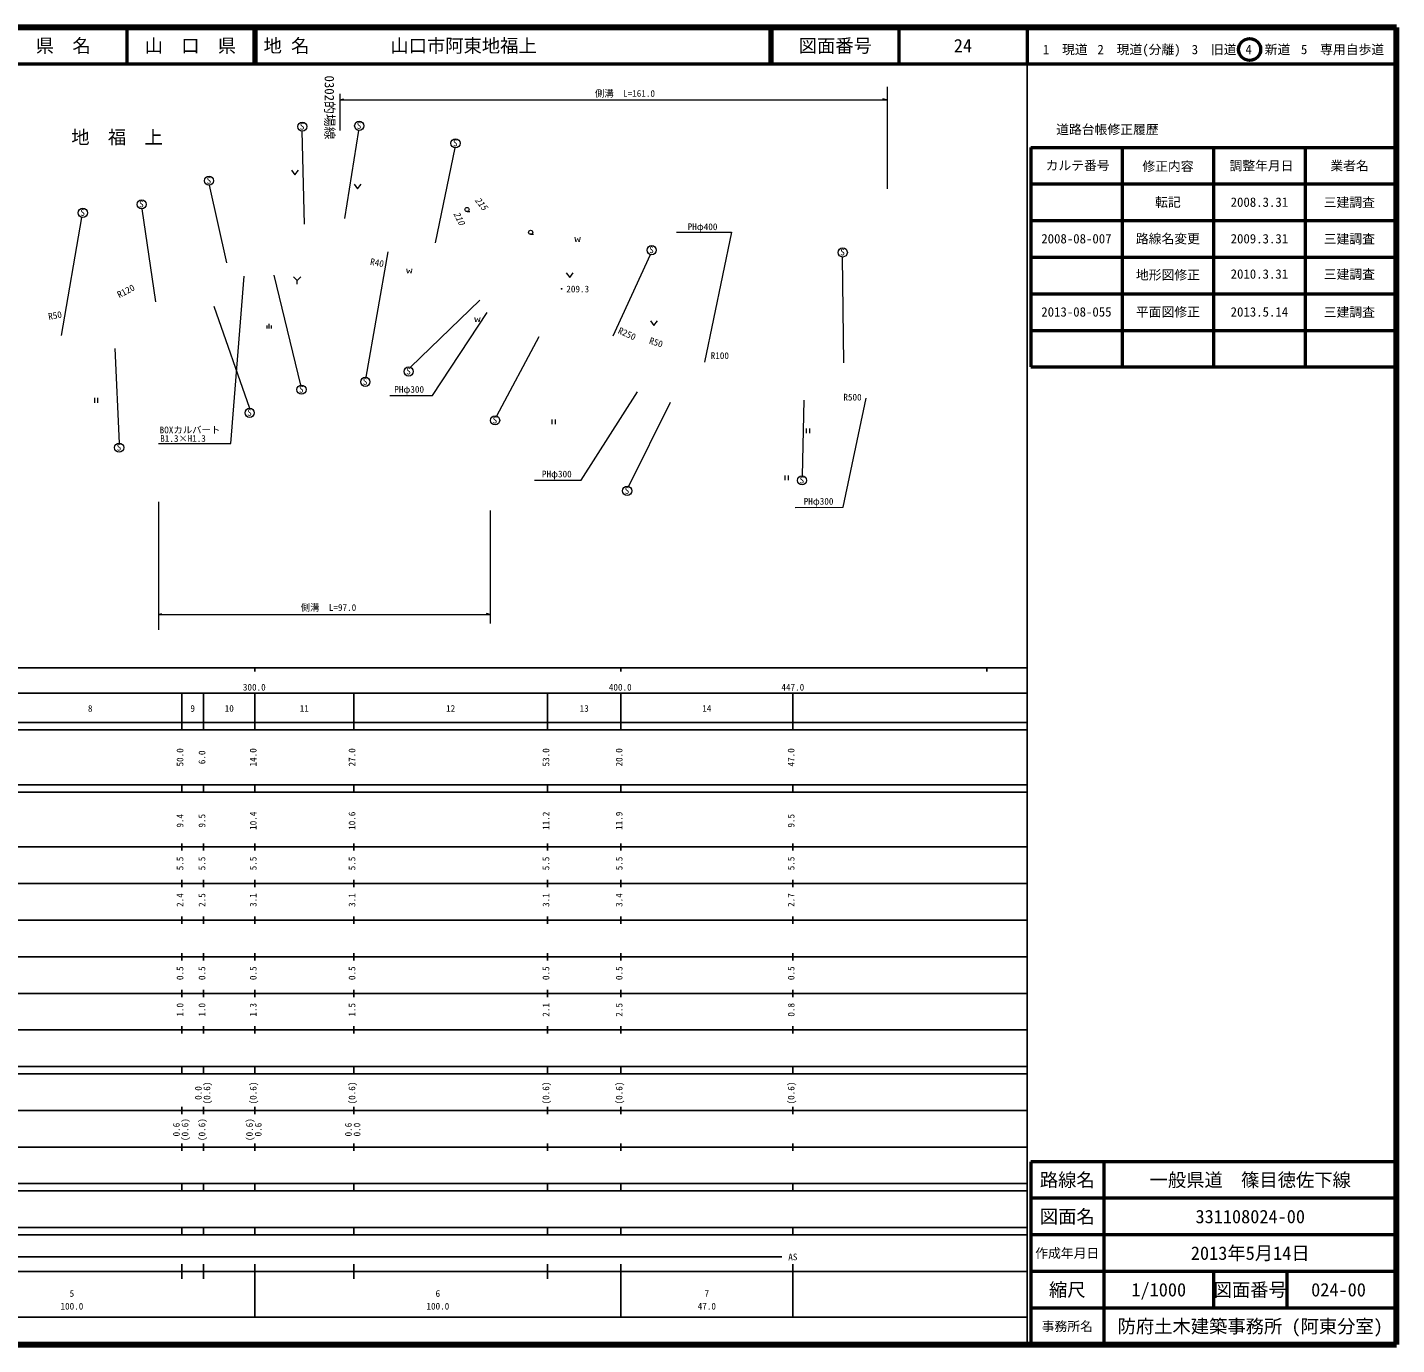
# Model space of a CAD drawing. Units: millimetres on the paper, with parts at other scales. Extents: x 40 to 680, y 20 to 380.
# Drawn here: x 305.8 to 680, y 20 to 380 of the extents above; entities that cross this region are included whole.
import ezdxf
from ezdxf.enums import TextEntityAlignment as Align

# ---------------------------------------------------------------- set-up
doc = ezdxf.new("R2010")
doc.units = ezdxf.units.MM
for name, color, linetype, lineweight in [('M-BGD', 7, 'Continuous', 13), ('M-STR-HTXT', 7, 'Continuous', 13), ('M-TTL', 2, 'Continuous', 140), ('M-TTL-BAND', 7, 'Continuous', 25), ('M-TTL-FRAM', 2, 'Continuous', 50), ('M-TTL-LINE', 7, 'Continuous', 50)]:
    doc.layers.add(name, color=color, linetype=linetype, lineweight=lineweight)
doc.layers.add('M-BMK-HTXT', color=7, linetype='Continuous')
doc.layers.add('M-TTL-TXT', color=7, linetype='Continuous')
doc.styles.add('ＭＳ ゴシック', font='')
doc.styles.get('ＭＳ ゴシック').set_extended_font_data('MS Gothic')

msp = doc.modelspace()

# ---------------------------------------------------------------- linework, layer by layer
at = {"layer": 'M-BGD'}
for p, q in [((392.591, 327.781), (396.371, 351.84)), ((381.579, 326.232), (380.967, 351.637)), ((417.317, 321.139), (422.761, 347.078)), ((378.001, 340.973), (378.957, 339.699)), ((378.957, 339.699), (379.912, 340.973)), ((360.296, 315.678), (355.596, 336.859)), ((395.103, 337.142), (396.058, 335.868)), ((396.058, 335.868), (397.014, 337.142)), ((340.89, 304.987), (337.2, 330.397)), ((425.974, 329.663), (426.724, 329.663)), ((315.113, 295.813), (320.73, 328.084)), ((443.354, 323.443), (444.104, 323.443)), ((404.297, 318.638), (398.35, 284.361)), ((465.881, 295.741), (476.104, 317.914)), ((528.947, 288.341), (528.582, 317.241)), ((373.217, 312.259), (380.439, 282.206)), ((379.553, 310.79), (378.553, 311.79)), ((379.553, 310.79), (380.553, 311.79)), ((379.553, 309.79), (379.553, 310.79)), ((453.111, 312.926), (454.067, 311.652)), ((454.067, 311.652), (455.022, 312.926)), ((356.755, 303.844), (366.57, 275.906)), ((429.479, 305.481), (410.49, 287.127)), ((476.096, 299.792), (477.051, 298.518)), ((477.051, 298.518), (478.007, 299.792)), ((371.322, 297.738), (371.322, 298.488)), ((371.947, 297.738), (371.947, 298.988)), ((372.572, 297.738), (372.572, 298.488)), ((329.718, 292.218), (330.909, 266.408)), ((445.641, 295.382), (433.989, 273.787)), ((324.142, 278.734), (324.142, 277.434)), ((325.117, 277.434), (325.117, 278.734)), ((481.513, 277.439), (470.096, 254.534)), ((518.055, 278.114), (517.547, 257.44)), ((449.188, 272.851), (449.188, 271.551)), ((450.163, 271.551), (450.163, 272.851)), ((518.689, 270.389), (518.689, 269.089)), ((519.664, 269.089), (519.664, 270.389)), ((512.806, 257.528), (512.806, 256.228)), ((513.781, 256.228), (513.781, 257.528))]:
    msp.add_line(p, q, dxfattribs=at)
for centre, radius in [((380.957, 352.887), 1.25), ((396.513, 353.082), 1.25), ((422.817, 348.327), 1.25), ((355.484, 338.104), 1.25), ((320.975, 329.31), 1.25), ((337.044, 331.637), 1.25), ((425.974, 330.225), 0.562), ((443.354, 324.006), 0.562), ((476.419, 319.124), 1.25), ((528.653, 318.489), 1.25), ((398.174, 283.124), 1.25), ((410.046, 285.958), 1.25), ((380.752, 280.996), 1.25), ((366.57, 274.656), 1.25), ((433.649, 272.584), 1.25), ((330.909, 265.158), 1.25), ((469.728, 253.339), 1.25), ((517.528, 256.19), 1.25)]:
    msp.add_circle(centre, radius, dxfattribs=at)
at = {"layer": 'M-STR-HTXT'}
for p, q in [((540.766, 363.759), (540.766, 335.9)), ((391.288, 351.8), (391.288, 361.871)), ((391.288, 360.212), (392.288, 360.462)), ((391.288, 360.212), (540.582, 360.212)), ((540.582, 360.212), (539.582, 360.462)), ((341.62, 250.363), (341.62, 215.31)), ((432.306, 248.001), (432.306, 217.11)), ((341.62, 219.584), (342.62, 219.834)), ((341.62, 219.584), (432.306, 219.584)), ((432.306, 219.584), (431.306, 219.834))]:
    msp.add_line(p, q, dxfattribs=at)
for points in [[(483.185, 324.015), (498.274, 324.015), (490.876, 288.514)], [(341.654, 266.31), (361.473, 266.314), (365.039, 312.027)], [(404.882, 279.364), (416.526, 279.384), (431.518, 302.097)], [(444.445, 256.253), (457.157, 256.233), (472.516, 280.408)], [(515.664, 248.825), (528.798, 248.865), (535.04, 278.698)]]:
    msp.add_lwpolyline(points, dxfattribs=at)
at = {"layer": 'M-TTL'}
for p, q in [((680, 380), (40, 380)), ((680, 20), (680, 380)), ((40, 20), (680, 20))]:
    msp.add_line(p, q, dxfattribs=at)
at = {"layer": 'M-TTL-BAND'}
for p, q in [((579, 20), (579, 370)), ((40, 205), (579, 205)), ((368, 205), (368, 204)), ((468, 205), (468, 204)), ((568, 205), (568, 204)), ((68, 198), (579, 198)), ((348, 188), (348, 198)), ((354, 188), (354, 198)), ((368, 188), (368, 198)), ((395, 188), (395, 198)), ((448, 188), (448, 198)), ((468, 188), (468, 198)), ((515, 188), (515, 198)), ((40, 190), (579, 190)), ((40, 188), (579, 188)), ((40, 173), (579, 173)), ((348, 171), (348, 173)), ((354, 171), (354, 173)), ((368, 171), (368, 173)), ((395, 171), (395, 173)), ((448, 171), (448, 173)), ((468, 171), (468, 173)), ((515, 171), (515, 173)), ((40, 171), (579, 171)), ((40, 156), (579, 156)), ((348, 155), (348, 157)), ((354, 155), (354, 157)), ((368, 155), (368, 157)), ((395, 155), (395, 157)), ((448, 155), (448, 157)), ((468, 155), (468, 157)), ((515, 155), (515, 157)), ((46, 146), (579, 146)), ((348, 145), (348, 147)), ((354, 145), (354, 147)), ((368, 145), (368, 147)), ((395, 145), (395, 147)), ((448, 145), (448, 147)), ((468, 145), (468, 147)), ((515, 145), (515, 147)), ((52, 136), (579, 136)), ((348, 135), (348, 137)), ((354, 135), (354, 137)), ((368, 135), (368, 137)), ((395, 135), (395, 137)), ((448, 135), (448, 137)), ((468, 135), (468, 137)), ((515, 135), (515, 137)), ((46, 126), (579, 126)), ((348, 125), (348, 127)), ((354, 125), (354, 127)), ((368, 125), (368, 127)), ((395, 125), (395, 127)), ((448, 125), (448, 127)), ((468, 125), (468, 127)), ((515, 125), (515, 127)), ((52, 116), (579, 116)), ((348, 115), (348, 117)), ((354, 115), (354, 117)), ((368, 115), (368, 117)), ((395, 115), (395, 117)), ((448, 115), (448, 117)), ((468, 115), (468, 117)), ((515, 115), (515, 117)), ((46, 106), (579, 106)), ((348, 105), (348, 107)), ((354, 105), (354, 107)), ((368, 105), (368, 107)), ((395, 105), (395, 107)), ((448, 105), (448, 107)), ((468, 105), (468, 107)), ((515, 105), (515, 107)), ((40, 96), (579, 96)), ((40, 94), (579, 94)), ((348, 94), (348, 96)), ((354, 94), (354, 96)), ((368, 94), (368, 96)), ((395, 94), (395, 96)), ((448, 94), (448, 96)), ((468, 94), (468, 96)), ((515, 94), (515, 96)), ((49, 84), (579, 84)), ((348, 83), (348, 85)), ((354, 83), (354, 85)), ((368, 83), (368, 85)), ((395, 83), (395, 85)), ((448, 83), (448, 85)), ((468, 83), (468, 85)), ((515, 83), (515, 85)), ((348, 73), (348, 75)), ((354, 73), (354, 75)), ((368, 73), (368, 75)), ((395, 73), (395, 75)), ((448, 73), (448, 75)), ((468, 73), (468, 75)), ((515, 73), (515, 75)), ((40, 74), (579, 74)), ((40, 64), (579, 64)), ((348, 62), (348, 64)), ((354, 62), (354, 64)), ((368, 62), (368, 64)), ((395, 62), (395, 64)), ((448, 62), (448, 64)), ((468, 62), (468, 64)), ((515, 62), (515, 64)), ((40, 62), (579, 62)), ((40, 52), (579, 52)), ((40, 50), (579, 50)), ((348, 50), (348, 52)), ((354, 50), (354, 52)), ((368, 50), (368, 52)), ((395, 50), (395, 52)), ((448, 50), (448, 52)), ((468, 50), (468, 52)), ((515, 50), (515, 52)), ((71, 44), (512, 44)), ((348, 38), (348, 42)), ((354, 38), (354, 42)), ((368, 27.5), (368, 42)), ((395, 38), (395, 42)), ((448, 38), (448, 42)), ((468, 27.5), (468, 42)), ((515, 27.5), (515, 42)), ((40, 40), (579, 40)), ((68, 27.5), (579, 27.5))]:
    msp.add_line(p, q, dxfattribs=at)
at = {"layer": 'M-TTL-FRAM'}
for p, q in [((580, 347.197), (580, 287.197)), ((580, 347.197), (680, 347.197)), ((580, 287.197), (680, 287.197)), ((680, 70), (580, 70)), ((580, 70), (580, 20))]:
    msp.add_line(p, q, dxfattribs=at)
at = {"layer": 'M-TTL-LINE'}
for p, q in [((333, 380), (333, 370)), ((367.75, 380), (367.75, 370)), ((368.25, 380), (368.25, 370)), ((508.747, 380), (508.747, 370)), ((509.247, 380), (509.247, 370)), ((543.997, 380), (543.997, 370)), ((579, 380), (579, 370)), ((40, 370), (680, 370)), ((605, 347.197), (605, 287.197)), ((630, 347.197), (630, 287.197)), ((655, 347.197), (655, 287.197)), ((580, 337.197), (680, 337.197)), ((580, 327.197), (680, 327.197)), ((580, 317.197), (680, 317.197)), ((580, 307.197), (680, 307.197)), ((580, 297.197), (680, 297.197)), ((600, 70), (600, 20)), ((680, 60), (580, 60)), ((680, 50), (580, 50)), ((680, 40), (580, 40)), ((630, 40), (630, 30)), ((650, 40), (650, 30)), ((680, 30), (580, 30))]:
    msp.add_line(p, q, dxfattribs=at)
msp.add_circle((639.822, 373.958), 3, dxfattribs=at)

# ---------------------------------------------------------------- texts
at = {"layer": 'M-BGD', "style": 'ＭＳ ゴシック'}
for s, height, rotation, p in [('0302的場線', 2.566, 270.289, (388.406, 358.103)), ('R40', 1.833, 348.951, (401.399, 315.694)), ('R120', 1.833, 27.541, (332.748, 307.939)), ('R50', 1.833, 9.525, (313.383, 301.283)), ('R250', 1.833, 335.436, (469.709, 296.274)), ('R50', 1.833, 341.761, (477.651, 293.907))]:
    msp.add_text(s, height=height, rotation=rotation, dxfattribs=at).set_placement(p, align=Align.MIDDLE_CENTER)
for p in [(380.278, 351.514), (395.835, 351.708), (422.138, 346.954), (354.806, 336.731), (320.297, 327.936), (336.365, 330.263), (475.741, 317.75), (527.974, 317.115), (409.367, 284.585), (380.073, 279.622), (397.495, 281.75), (365.892, 273.283), (432.97, 271.211), (330.231, 263.785), (516.849, 254.817), (469.049, 251.966)]:
    msp.add_text('S', height=1.833, dxfattribs=at).set_placement(p, align=Align.BOTTOM_LEFT)
at = {"layer": 'M-BGD', "style": 'ＭＳ ゴシック', "oblique": 15}
for s, rotation, p in [('215', 308.976, (429.85, 331.864)), ('210', 297.553, (423.84, 327.853))]:
    msp.add_text(s, height=1.833, rotation=rotation, dxfattribs=at).set_placement(p, align=Align.MIDDLE_CENTER)
at = {"layer": 'M-BGD', "style": 'ＭＳ ゴシック', "width": 2}
for p in [(455.281, 320.968), (409.312, 312.348), (427.918, 299.078)]:
    msp.add_text('W', height=1.32, dxfattribs=at).set_placement(p, align=Align.BOTTOM_LEFT)
at = {"layer": 'M-BGD', "style": 'ＭＳ ゴシック'}
for s, p in [('・209.3', (454.941, 308.497)), ('R100', (495.055, 290.287)), ('R500', (531.31, 278.937))]:
    msp.add_text(s, height=1.833, dxfattribs=at).set_placement(p, align=Align.MIDDLE_CENTER)
at = {"layer": 'M-BMK-HTXT', "style": 'ＭＳ ゴシック'}
msp.add_text('地\u3000福\u3000上', height=3.666, dxfattribs=at).set_placement((330.342, 349.978), align=Align.MIDDLE_CENTER)
at = {"layer": 'M-STR-HTXT', "style": 'ＭＳ ゴシック'}
for s, p in [('側溝\u3000L=161.0', (460.909, 360.478)), ('PHφ400', (486.268, 324.053)), ('PHφ300', (406.101, 279.593)), ('PHφ300', (446.448, 256.467)), ('PHφ300', (517.973, 249.003)), ('側溝\u3000L=97.0', (380.517, 219.983))]:
    msp.add_text(s, height=1.833, dxfattribs=at).set_placement(p, align=Align.BOTTOM_LEFT)
for s, p in [('BOXカルバート', (350.268, 269.985)), ('B1.3×H1.3', (348.38, 267.654))]:
    msp.add_text(s, height=1.833, dxfattribs=at).set_placement(p, align=Align.MIDDLE_CENTER)
at = {"layer": 'M-TTL-BAND', "style": 'ＭＳ ゴシック'}
for s, p in [('300.0', (367.844, 198.195)), ('400.0', (467.844, 198.195)), ('447.0', (515, 198.195)), ('8', (323, 192.405)), ('9', (351, 192.405)), ('10', (361, 192.405)), ('11', (381.5, 192.405)), ('12', (421.5, 192.405)), ('13', (458, 192.405)), ('14', (491.5, 192.405)), ('AS', (515, 42.5)), ('5', (318, 32.523)), ('6', (418, 32.523)), ('7', (491.5, 32.523)), ('100.0', (318, 29.033)), ('100.0', (418, 29.033)), ('47.0', (491.5, 29.033))]:
    msp.add_text(s, height=1.833, dxfattribs=at).set_placement(p, align=Align.BOTTOM_CENTER)
for s, p in [('50.0', (349, 180.5)), ('6.0', (355, 180.5)), ('14.0', (369, 180.5)), ('27.0', (396, 180.5)), ('53.0', (449, 180.5)), ('20.0', (469, 180.5)), ('47.0', (516, 180.5)), ('9.4', (349, 163.174)), ('9.5', (355, 163.174)), ('10.4', (369, 163.174)), ('10.6', (396, 163.174)), ('11.2', (449, 163.174)), ('11.9', (469, 163.174)), ('9.5', (516, 163.174)), ('5.5', (349, 151.5)), ('5.5', (355, 151.5)), ('5.5', (369, 151.5)), ('5.5', (396, 151.5)), ('5.5', (449, 151.5)), ('5.5', (469, 151.5)), ('5.5', (516, 151.5)), ('2.4', (349, 141.5)), ('2.5', (355, 141.5)), ('3.1', (369, 141.5)), ('3.1', (396, 141.5)), ('3.1', (449, 141.5)), ('3.4', (469, 141.5)), ('2.7', (516, 141.5)), ('0.5', (349, 121.5)), ('0.5', (355, 121.5)), ('0.5', (369, 121.5)), ('0.5', (396, 121.5)), ('0.5', (449, 121.5)), ('0.5', (469, 121.5)), ('0.5', (516, 121.5)), ('1.0', (349, 111.5)), ('1.0', (355, 111.5)), ('1.3', (369, 111.5)), ('1.5', (396, 111.5)), ('2.1', (449, 111.5)), ('2.5', (469, 111.5)), ('0.8', (516, 111.5)), ('0.0', (354, 88.764)), ('(0.6)', (356.37, 88.764)), ('(0.6)', (369, 88.764)), ('(0.6)', (396, 88.764)), ('(0.6)', (449, 88.764)), ('(0.6)', (469, 88.764)), ('(0.6)', (516, 88.764)), ('0.6', (348, 78.764)), ('(0.6)', (350.37, 78.764)), ('(0.6)', (355, 78.764)), ('(0.6)', (368, 78.764)), ('0.6', (370.37, 78.764)), ('0.6', (395, 78.764)), ('0.0', (397.37, 78.764))]:
    msp.add_text(s, height=1.833, rotation=90, dxfattribs=at).set_placement(p, align=Align.BOTTOM_CENTER)
at = {"layer": 'M-TTL-TXT', "style": 'ＭＳ ゴシック'}
for s, height, p in [('県\u3000名', 3.666, (315.625, 375)), ('山\u3000口\u3000県', 3.666, (350.375, 375)), ('図面番号', 3.666, (526.622, 375)), ('24', 3.666, (561.497, 375)), ('1\u3000現道', 2.566, (589.448, 373.958)), ('2\u3000現道(分離)', 2.566, (609.619, 373.958)), ('3\u3000旧道', 2.566, (630.121, 373.958)), ('4\u3000新道', 2.566, (644.824, 373.958)), ('5\u3000専用自歩道', 2.566, (665.228, 373.958)), ('道路台帳修正履歴', 2.566, (600.968, 352.113)), ('カルテ番号', 2.566, (592.839, 342.277)), ('修正内容', 2.566, (617.509, 342.023)), ('調整年月日', 2.566, (643.089, 342.197)), ('業者名', 2.566, (667.134, 342.197)), ('転記', 2.566, (617.5, 332.245)), ('2008.3.31', 2.566, (642.5, 332.245)), ('三建調査', 2.566, (667.077, 332.189)), ('2008-08-007', 2.566, (592.5, 322.245)), ('路線名変更', 2.566, (617.5, 322.245)), ('2009.3.31', 2.566, (642.5, 322.245)), ('三建調査', 2.566, (667.077, 322.189)), ('地形図修正', 2.566, (617.5, 312.367)), ('2010.3.31', 2.566, (642.5, 312.6)), ('三建調査', 2.566, (667.077, 312.543)), ('2013-08-055', 2.566, (592.5, 302.245)), ('平面図修正', 2.566, (617.5, 302.245)), ('2013.5.14', 2.566, (642.5, 302.245)), ('三建調査', 2.566, (667.077, 302.189)), ('路線名', 3.666, (590, 65)), ('路線名', 3.666, (590, 65)), ('一般県道\u3000篠目徳佐下線', 3.666, (640, 65)), ('図面名', 3.666, (590, 55)), ('図面名', 3.666, (590, 55)), ('331108024-00', 3.666, (640, 55)), ('作成年月日', 2.566, (590, 45)), ('作成年月日', 2.566, (590, 45)), ('2013年5月14日', 3.666, (640, 45)), ('縮尺', 3.666, (590, 35)), ('縮尺', 3.666, (590, 35)), ('1/1000', 3.666, (615, 35)), ('図面番号', 3.666, (640, 35)), ('図面番号', 3.666, (640, 35)), ('024-00', 3.666, (664.125, 35)), ('事務所名', 2.566, (590, 25)), ('事務所名', 2.566, (590, 25)), ('防府土木建築事務所 (阿東分室)', 3.666, (640, 25))]:
    msp.add_text(s, height=height, dxfattribs=at).set_placement(p, align=Align.MIDDLE_CENTER)
for s, p in [('地 名', (370.38, 375)), ('山口市阿東地福上', (405.024, 375))]:
    msp.add_text(s, height=3.666, dxfattribs=at).set_placement(p, align=Align.MIDDLE_LEFT)

doc.saveas('drawing.dxf')
